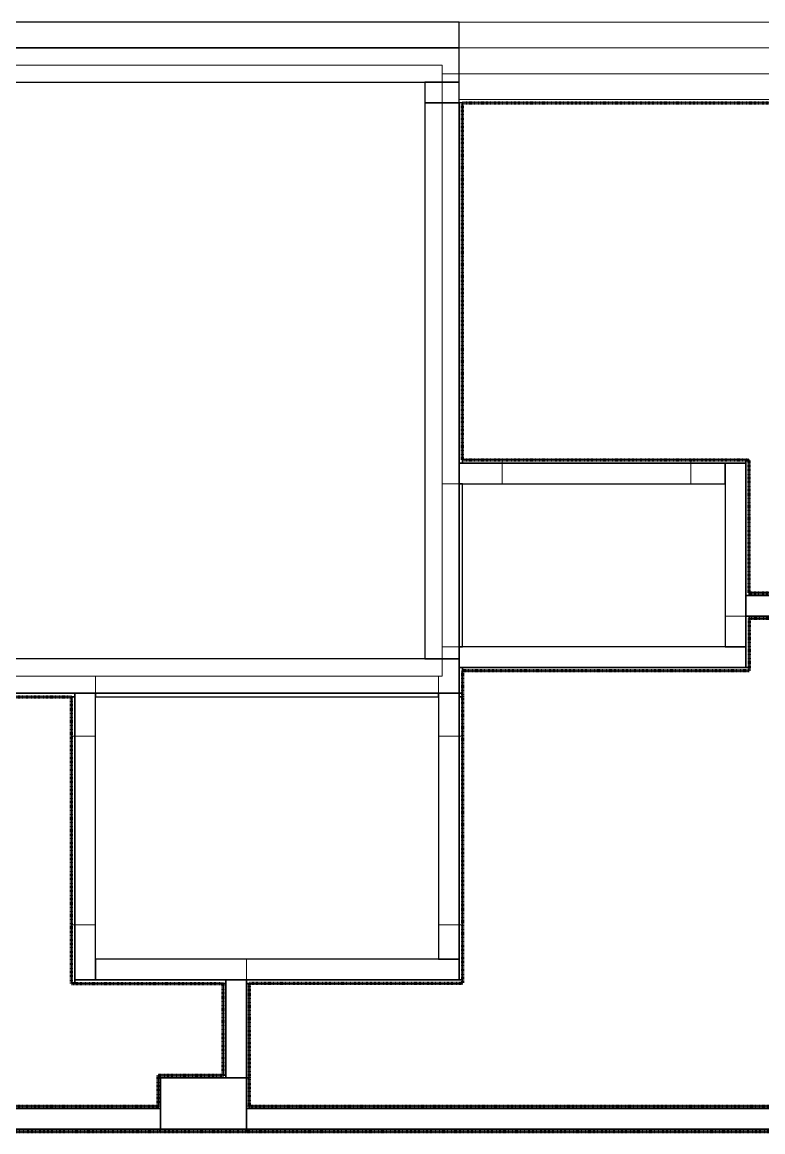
# Model space of a CAD drawing. Header units: millimetres. Extents: x -5300 to 98858, y -5196 to 93886.
# Drawn here: x 20443 to 24760, y 46335 to 52800 of the extents above; entities that cross this region are included whole.
import ezdxf

# ---------------------------------------------------------------- set-up
doc = ezdxf.new("R2010")
doc.units = ezdxf.units.MM
doc.linetypes.add('Штрих', pattern=[6.35, 3.175, -3.175])
doc.linetypes.add('Штрих_2_', pattern=[6.35, 3.175, -3.175])
for name, color, linetype, lineweight, true_color in [('_Разделитель помещений_', 4, 'Штрих', 70, 0x00ffff), ('Колонны', 7, 'Continuous', 18, 0x7f7f7f), ('Обобщенные модели', 7, 'Continuous', 18, 0x7f7f7f), ('Перекрытия', 7, 'Continuous', 18, 0x7f7f7f), ('Стены', 7, 'Continuous', 18, 0x7f7f7f), ('Стены разрез', 7, 'Continuous', 50, 0x7f7f7f)]:
    doc.layers.add(name, color=color, linetype=linetype, lineweight=lineweight, true_color=true_color)
doc.layers.add('Генплан', color=7, linetype='Continuous', lineweight=9)

# ---------------------------------------------------------------- blocks, each defined once
blk = doc.blocks.new('ПЕР-003 - ПЕР-003-240210-Подвал')
at = {"layer": 'Перекрытия', "color": 254, "true_color": 0xd4d4d4}
for p, q in [((58150, 52650), (15650, 52650)), ((15650, 52650), (58150, 52650))]:
    blk.add_line(p, q, dxfattribs=at)
blk = doc.blocks.new('СТ_ВОКОЛ-006 59883 - СТ_ВОКОЛ-006 2-242486-Подвал')
at = {"layer": 'Стены', "color": 254, "true_color": 0xd4d4d4}
blk.add_line((21250, 46350), (21750, 46350), dxfattribs=at)
blk = doc.blocks.new('СТ_ВОКОЛ-006 59883 - СТ_ВОКОЛ-006 59883-242483-Подвал')
at = {"layer": 'Стены', "color": 254, "true_color": 0xd4d4d4}
for p, q in [((21250, 46350), (21250, 46350)), ((21250, 46335), (21250, 46335)), ((21750, 46350), (21750, 46350)), ((21750, 46335), (21750, 46335))]:
    blk.add_line(p, q, dxfattribs=at)
at = {"layer": 'Стены разрез', "color": 254, "lineweight": 25, "true_color": 0xd4d4d4}
for p, q in [((21250, 46350), (21250, 46335)), ((21750, 46350), (21250, 46350)), ((21250, 46335), (21750, 46335)), ((21750, 46335), (21750, 46350))]:
    blk.add_line(p, q, dxfattribs=at)
blk.add_blockref('СТ_ВОКОЛ-006 59883 - СТ_ВОКОЛ-006 2-242486-Подвал', (0, 0))
blk = doc.blocks.new('СТ_ВОКОЛ-007 59991 - СТ_ВОКОЛ-007 2-242502-Подвал')
at = {"layer": 'Стены', "color": 254, "true_color": 0xd4d4d4}
blk.add_line((21750, 46350), (21750, 46650), dxfattribs=at)
blk = doc.blocks.new('СТ_ВОКОЛ-007 59991 - СТ_ВОКОЛ-007 59991-242499-Подвал')
at = {"layer": 'Стены', "color": 254, "true_color": 0xd4d4d4}
for p, q in [((21750, 46650), (21750, 46650)), ((21765, 46650), (21765, 46650)), ((21750, 46470), (21750, 46470)), ((21765, 46470), (21765, 46470))]:
    blk.add_line(p, q, dxfattribs=at)
at = {"layer": 'Стены разрез', "color": 254, "lineweight": 25, "true_color": 0xd4d4d4}
for p, q in [((21765, 46650), (21750, 46650)), ((21750, 46650), (21750, 46470)), ((21765, 46470), (21765, 46650)), ((21750, 46470), (21765, 46470))]:
    blk.add_line(p, q, dxfattribs=at)
blk.add_blockref('СТ_ВОКОЛ-007 59991 - СТ_ВОКОЛ-007 2-242502-Подвал', (0, 0))
blk = doc.blocks.new('СТ_ВОКОЛ-008 60104 - СТ_ВОКОЛ-008 2-242518-Подвал')
at = {"layer": 'Стены', "color": 254, "true_color": 0xd4d4d4}
blk.add_line((21750, 46650), (21250, 46650), dxfattribs=at)
blk = doc.blocks.new('СТ_ВОКОЛ-008 60104 - СТ_ВОКОЛ-008 60104-242515-Подвал')
at = {"layer": 'Стены', "color": 254, "true_color": 0xd4d4d4}
for p, q in [((21235, 46665), (21235, 46665)), ((21235, 46650), (21235, 46650)), ((21630, 46665), (21630, 46665)), ((21630, 46650), (21630, 46650))]:
    blk.add_line(p, q, dxfattribs=at)
at = {"layer": 'Стены разрез', "color": 254, "lineweight": 25, "true_color": 0xd4d4d4}
for p, q in [((21630, 46665), (21235, 46665)), ((21235, 46665), (21235, 46650)), ((21235, 46650), (21630, 46650)), ((21630, 46650), (21630, 46665))]:
    blk.add_line(p, q, dxfattribs=at)
blk.add_blockref('СТ_ВОКОЛ-008 60104 - СТ_ВОКОЛ-008 2-242518-Подвал', (0, 0))
blk = doc.blocks.new('СТ_ВОКОЛ-009 60217 - СТ_ВОКОЛ-009 2-242534-Подвал')
at = {"layer": 'Стены', "color": 254, "true_color": 0xd4d4d4}
blk.add_line((21250, 46650), (21250, 46350), dxfattribs=at)
blk = doc.blocks.new('СТ_ВОКОЛ-009 60217 - СТ_ВОКОЛ-009 60217-242531-Подвал')
at = {"layer": 'Стены', "color": 254, "true_color": 0xd4d4d4}
for p, q in [((21235, 46650), (21235, 46650)), ((21250, 46650), (21250, 46650)), ((21235, 46470), (21235, 46470)), ((21250, 46470), (21250, 46470))]:
    blk.add_line(p, q, dxfattribs=at)
at = {"layer": 'Стены разрез', "color": 254, "lineweight": 25, "true_color": 0xd4d4d4}
for p, q in [((21250, 46650), (21235, 46650)), ((21235, 46650), (21235, 46470)), ((21250, 46470), (21250, 46650)), ((21235, 46470), (21250, 46470))]:
    blk.add_line(p, q, dxfattribs=at)
blk.add_blockref('СТ_ВОКОЛ-009 60217 - СТ_ВОКОЛ-009 2-242534-Подвал', (0, 0))
blk = doc.blocks.new('СТН_ЛК-01 125573 - СТН_ЛК-01 2-245210-Подвал')
at = {"layer": 'Стены', "color": 254, "true_color": 0xd4d4d4}
blk.add_line((15800, 52550), (22890, 52550), dxfattribs=at)
blk = doc.blocks.new('СТН_ЛК-01 125573 - СТН_ЛК-01 125573-245207-Подвал')
at = {"layer": 'Стены', "color": 254, "true_color": 0xd4d4d4}
for p, q in [((15800, 52800), (15800, 52800)), ((22990, 52800), (22990, 52800)), ((15800, 52650), (15800, 52650)), ((15800, 52650), (15800, 52650)), ((22990, 52650), (22990, 52650)), ((22990, 52650), (22990, 52650)), ((15800, 52450), (15800, 52450)), ((22990, 52450), (22990, 52450))]:
    blk.add_line(p, q, dxfattribs=at)
at = {"layer": 'Стены разрез', "color": 254, "lineweight": 25, "true_color": 0xd4d4d4}
for p, q in [((22990, 52800), (15800, 52800)), ((15800, 52800), (15800, 52650)), ((22990, 52650), (22990, 52800)), ((22990, 52650), (15800, 52650)), ((15800, 52650), (15800, 52450)), ((15800, 52650), (22990, 52650)), ((22990, 52450), (22990, 52650)), ((15800, 52450), (22990, 52450))]:
    blk.add_line(p, q, dxfattribs=at)
blk.add_blockref('СТН_ЛК-01 125573 - СТН_ЛК-01 2-245210-Подвал', (0, 0))
blk = doc.blocks.new('СТВ_ЛК-01 125860 - СТВ_ЛК-01 2-245233-Подвал')
at = {"layer": 'Стены', "color": 254, "true_color": 0xd4d4d4}
blk.add_line((22890, 52330), (22890, 48990), dxfattribs=at)
blk = doc.blocks.new('СТВ_ЛК-01 125860 - СТВ_ЛК-01 125860-245230-Подвал')
at = {"layer": 'Стены', "color": 254, "true_color": 0xd4d4d4}
for p, q in [((22790, 52330), (22790, 52330)), ((22990, 52330), (22990, 52330)), ((22990, 52330), (22990, 52330)), ((23010, 52330), (23010, 52330)), ((22990, 50230), (22990, 50230)), ((23010, 50230), (23010, 50230)), ((22990, 50110), (22990, 50110)), ((23010, 50110), (23010, 50110)), ((22990, 49160), (22990, 49160)), ((23010, 49160), (23010, 49160)), ((22790, 49090), (22790, 49090)), ((22990, 49090), (22990, 49090)), ((22990, 49040), (22990, 49040)), ((23010, 49040), (23010, 49040)), ((22990, 48890), (22990, 48890)), ((23010, 48890), (23010, 48890))]:
    blk.add_line(p, q, dxfattribs=at)
at = {"layer": 'Стены разрез', "color": 254, "lineweight": 25, "true_color": 0xd4d4d4}
for p, q in [((22990, 52330), (22790, 52330)), ((22790, 52330), (22790, 49090)), ((22990, 49090), (22990, 52330)), ((23010, 52330), (22990, 52330)), ((22990, 52330), (22990, 50230)), ((23010, 50230), (23010, 52330)), ((22990, 50230), (23010, 50230)), ((22990, 50110), (22990, 49160)), ((23010, 50110), (22990, 50110)), ((23010, 49160), (23010, 50110)), ((22990, 49160), (23010, 49160)), ((22790, 49090), (22990, 49090)), ((22990, 49040), (22990, 48890)), ((23010, 49040), (22990, 49040)), ((23010, 48890), (23010, 49040)), ((22990, 48890), (23010, 48890))]:
    blk.add_line(p, q, dxfattribs=at)
blk.add_blockref('СТВ_ЛК-01 125860 - СТВ_ЛК-01 2-245233-Подвал', (0, 0))
blk = doc.blocks.new('СТВ_ЛК-02 126199 - СТВ_ЛК-02 2-245270-Подвал')
at = {"layer": 'Стены', "color": 254, "true_color": 0xd4d4d4}
blk.add_line((22890, 48990), (15450, 48990), dxfattribs=at)
blk = doc.blocks.new('СТВ_ЛК-02 126199 - СТВ_ЛК-02 126199-245267-Подвал')
at = {"layer": 'Стены', "color": 254, "true_color": 0xd4d4d4}
for p, q in [((15350, 49090), (15350, 49090)), ((22990, 49090), (22990, 49090)), ((15330, 48890), (15330, 48890)), ((15350, 48890), (15350, 48890)), ((17480, 48890), (17480, 48890)), ((17600, 48890), (17600, 48890)), ((20750, 48890), (20750, 48890)), ((20870, 48890), (20870, 48890)), ((22870, 48890), (22870, 48890)), ((22990, 48890), (22990, 48890)), ((22990, 48890), (22990, 48890)), ((23010, 48890), (23010, 48890)), ((15330, 48870), (15330, 48870)), ((17480, 48870), (17480, 48870)), ((17600, 48870), (17600, 48870)), ((20750, 48870), (20750, 48870)), ((20870, 48870), (20870, 48870)), ((22870, 48870), (22870, 48870)), ((22990, 48870), (22990, 48870)), ((23010, 48870), (23010, 48870))]:
    blk.add_line(p, q, dxfattribs=at)
at = {"layer": 'Стены разрез', "color": 254, "lineweight": 25, "true_color": 0xd4d4d4}
for p, q in [((15350, 49090), (15350, 48890)), ((22990, 49090), (15350, 49090)), ((22990, 48890), (22990, 49090)), ((17480, 48890), (15330, 48890)), ((15330, 48890), (15330, 48870)), ((15350, 48890), (22990, 48890)), ((17480, 48870), (17480, 48890)), ((20750, 48890), (17600, 48890)), ((17600, 48890), (17600, 48870)), ((20750, 48870), (20750, 48890)), ((22870, 48890), (20870, 48890)), ((20870, 48890), (20870, 48870)), ((22870, 48870), (22870, 48890)), ((23010, 48890), (22990, 48890)), ((22990, 48890), (22990, 48870)), ((23010, 48870), (23010, 48890)), ((15330, 48870), (17480, 48870)), ((17600, 48870), (20750, 48870)), ((20870, 48870), (22870, 48870)), ((22990, 48870), (23010, 48870))]:
    blk.add_line(p, q, dxfattribs=at)
blk.add_blockref('СТВ_ЛК-02 126199 - СТВ_ЛК-02 2-245270-Подвал', (0, 0))
blk = doc.blocks.new('СТН-03 127417 - СТН-03 2-245353-Подвал')
at = {"layer": 'Стены', "color": 254, "true_color": 0xd4d4d4}
blk.add_line((22890, 52500), (39000, 52500), dxfattribs=at)
blk = doc.blocks.new('СТН-03 127417 - СТН-03-245346-Подвал')
at = {"layer": 'Стены', "color": 254, "true_color": 0xd4d4d4}
for p, q in [((22990, 52800), (31849.999959, 52800)), ((22990, 52800), (22990, 52800)), ((22990, 52800), (38850, 52800)), ((22990, 52800), (38850, 52800)), ((22990, 52650), (22990, 52800)), ((22990, 52800), (22990, 52650)), ((22990, 52800), (22990, 52650)), ((22990, 52800), (22990, 52800)), ((38850, 52650), (22990, 52650)), ((22990, 52650), (22990, 52650)), ((22990, 52650), (31849.999959, 52650)), ((22990, 52650), (22990, 52650)), ((22990, 52650), (38850, 52650)), ((27250, 52650), (22990, 52650)), ((22990, 52650), (22990, 52650)), ((27250, 52650), (22990, 52650)), ((22990, 52650), (22990, 52350)), ((22990, 52650), (22990, 52650)), ((22990, 52650), (22990, 52350)), ((22990, 52350), (22990, 52650)), ((22990, 52650), (27250, 52650)), ((22990, 52350), (22990, 52350)), ((22990, 52350), (27250, 52350)), ((22990, 52350), (22990, 52350)), ((22990, 52350), (27250, 52350)), ((27250, 52350), (22990, 52350)), ((22990, 52350), (22990, 52350)), ((27350, 52350), (22990, 52350)), ((27350, 52350), (22990, 52350)), ((22990, 52350), (22990, 52330)), ((22990, 52350), (22990, 52350)), ((22990, 52350), (22990, 52330)), ((22990, 52330), (22990, 52350)), ((22990, 52350), (27350, 52350)), ((22990, 52330), (22990, 52330)), ((27350, 52330), (22990, 52330)), ((22990, 52330), (27350, 52330)), ((22990, 52330), (22990, 52330)), ((22990, 52330), (27350, 52330))]:
    blk.add_line(p, q, dxfattribs=at)
blk = doc.blocks.new('СТН-03 127417 - СТН-03 127417-245350-Подвал')
for name in ['СТН-03 127417 - СТН-03-245346-Подвал', 'СТН-03 127417 - СТН-03 2-245353-Подвал']:
    blk.add_blockref(name, (0, 0))
blk = doc.blocks.new('СТВ_ЛК-01 127529 - СТВ_ЛК-01 2-245362-Подвал')
at = {"layer": 'Стены', "color": 254, "true_color": 0xd4d4d4}
blk.add_line((22890, 52550), (22890, 52330), dxfattribs=at)
blk = doc.blocks.new('СТВ_ЛК-01 127529 - СТВ_ЛК-01 127529-245359-Подвал')
at = {"layer": 'Стены', "color": 254, "true_color": 0xd4d4d4}
for p, q in [((22790, 52450), (22790, 52450)), ((22990, 52450), (22990, 52450)), ((22790, 52330), (22790, 52330)), ((22990, 52330), (22990, 52330))]:
    blk.add_line(p, q, dxfattribs=at)
at = {"layer": 'Стены разрез', "color": 254, "lineweight": 25, "true_color": 0xd4d4d4}
for p, q in [((22990, 52450), (22790, 52450)), ((22790, 52450), (22790, 52330)), ((22990, 52330), (22990, 52450)), ((22790, 52330), (22990, 52330))]:
    blk.add_line(p, q, dxfattribs=at)
blk.add_blockref('СТВ_ЛК-01 127529 - СТВ_ЛК-01 2-245362-Подвал', (0, 0))
blk = doc.blocks.new('СТВ_Перегородка_Кирпич 168870 - СТВ_Перегородка_Кирпич 2-247374-Подвал')
at = {"layer": 'Стены', "color": 254, "true_color": 0xd4d4d4}
blk.add_line((22890, 49160), (24540, 49160), dxfattribs=at)
blk = doc.blocks.new('СТВ_Перегородка_Кирпич 168870 - СТВ_Перегородка_Кирпич 168870-247371-Подвал')
at = {"layer": 'Стены', "color": 254, "true_color": 0xd4d4d4}
for p, q in [((22990, 49160), (22990, 49160)), ((24660, 49160), (24660, 49160)), ((22990, 49040), (22990, 49040)), ((23010, 49040), (23010, 49040)), ((23010, 49020), (23010, 49020)), ((24660, 49040), (24660, 49040)), ((24680, 49040), (24680, 49040)), ((24680, 49020), (24680, 49020))]:
    blk.add_line(p, q, dxfattribs=at)
at = {"layer": 'Стены разрез', "color": 254, "lineweight": 25, "true_color": 0xd4d4d4}
for p, q in [((24660, 49160), (22990, 49160)), ((22990, 49160), (22990, 49040)), ((24660, 49040), (24660, 49160)), ((22990, 49040), (24660, 49040)), ((24680, 49040), (23010, 49040)), ((23010, 49040), (23010, 49020)), ((23010, 49020), (24680, 49020)), ((24680, 49020), (24680, 49040))]:
    blk.add_line(p, q, dxfattribs=at)
blk.add_blockref('СТВ_Перегородка_Кирпич 168870 - СТВ_Перегородка_Кирпич 2-247374-Подвал', (0, 0))
blk = doc.blocks.new('СТВ_Перегородка_Кирпич 169100 - СТВ_Перегородка_Кирпич 2-247397-Подвал')
at = {"layer": 'Стены', "color": 254, "true_color": 0xd4d4d4}
blk.add_line((24540, 49160), (24540, 50110), dxfattribs=at)
blk = doc.blocks.new('СТВ_Перегородка_Кирпич 169100 - СТВ_Перегородка_Кирпич 169100-247394-Подвал')
at = {"layer": 'Стены', "color": 254, "true_color": 0xd4d4d4}
for p, q in [((24660, 50250), (24660, 50250)), ((24680, 50250), (24680, 50250)), ((24540, 50230), (24540, 50230)), ((24660, 50230), (24660, 50230)), ((24660, 49460), (24660, 49460)), ((24680, 49460), (24680, 49460)), ((24660, 49340), (24660, 49340)), ((24680, 49340), (24680, 49340)), ((24540, 49160), (24540, 49160)), ((24660, 49160), (24660, 49160)), ((24660, 49040), (24660, 49040)), ((24680, 49040), (24680, 49040))]:
    blk.add_line(p, q, dxfattribs=at)
at = {"layer": 'Стены разрез', "color": 254, "lineweight": 25, "true_color": 0xd4d4d4}
for p, q in [((24680, 50250), (24660, 50250)), ((24660, 50250), (24660, 49460)), ((24680, 49460), (24680, 50250)), ((24660, 50230), (24540, 50230)), ((24540, 50230), (24540, 49160)), ((24660, 49160), (24660, 50230)), ((24660, 49460), (24680, 49460)), ((24660, 49340), (24660, 49040)), ((24680, 49340), (24660, 49340)), ((24680, 49040), (24680, 49340)), ((24540, 49160), (24660, 49160)), ((24660, 49040), (24680, 49040))]:
    blk.add_line(p, q, dxfattribs=at)
blk.add_blockref('СТВ_Перегородка_Кирпич 169100 - СТВ_Перегородка_Кирпич 2-247397-Подвал', (0, 0))
blk = doc.blocks.new('СТВ_Перегородка_Кирпич 169359 - СТВ_Перегородка_Кирпич 2-247427-Подвал')
at = {"layer": 'Стены', "color": 254, "true_color": 0xd4d4d4}
blk.add_line((24540, 50110), (22890, 50110), dxfattribs=at)
blk = doc.blocks.new('СТВ_Перегородка_Кирпич 169359 - СТВ_Перегородка_Кирпич 169359-247424-Подвал')
at = {"layer": 'Стены', "color": 254, "true_color": 0xd4d4d4}
for p, q in [((23010, 50250), (23010, 50250)), ((23240, 50250), (23240, 50250)), ((23240, 50250), (24340, 50250)), ((23240, 50230), (23240, 50250)), ((24340, 50250), (24340, 50250)), ((24340, 50230), (24340, 50250)), ((24660, 50250), (24660, 50250)), ((24540, 50230), (22990, 50230)), ((23010, 50230), (23010, 50230)), ((24340, 50230), (23240, 50230)), ((23240, 50230), (23240, 50230)), ((23240, 50230), (24340, 50230)), ((24340, 50230), (23240, 50230)), ((23240, 50110), (23240, 50230)), ((24340, 50230), (24340, 50230)), ((24340, 50110), (24340, 50230)), ((24660, 50230), (24660, 50230)), ((22990, 50110), (24540, 50110)), ((22990, 50110), (22990, 50110)), ((23240, 50110), (24340, 50110)), ((24340, 50110), (23240, 50110)), ((23240, 50110), (23240, 50110)), ((24340, 50110), (24340, 50110)), ((24540, 50110), (24540, 50110))]:
    blk.add_line(p, q, dxfattribs=at)
at = {"layer": 'Стены разрез', "color": 254, "lineweight": 25, "true_color": 0xd4d4d4}
for p, q in [((24660, 50250), (23010, 50250)), ((23010, 50250), (23010, 50230)), ((24660, 50230), (24660, 50250)), ((24540, 50230), (22990, 50230)), ((22990, 50230), (22990, 50110)), ((23010, 50230), (24660, 50230)), ((24540, 50110), (24540, 50230)), ((22990, 50110), (24540, 50110))]:
    blk.add_line(p, q, dxfattribs=at)
blk.add_blockref('СТВ_Перегородка_Кирпич 169359 - СТВ_Перегородка_Кирпич 2-247427-Подвал', (0, 0))
blk = doc.blocks.new('СТВ_Перегородка_Кирпич 169619 - СТВ_Перегородка_Кирпич 2-247459-Подвал')
at = {"layer": 'Стены', "color": 254, "true_color": 0xd4d4d4}
blk.add_line((20870, 48990), (20870, 47340), dxfattribs=at)
blk = doc.blocks.new('СТВ_Перегородка_Кирпич 169619 - СТВ_Перегородка_Кирпич 169619-247456-Подвал')
at = {"layer": 'Стены', "color": 254, "true_color": 0xd4d4d4}
for p, q in [((20750, 48890), (20750, 48890)), ((20870, 48890), (20870, 48890)), ((20730, 48870), (20730, 48870)), ((20750, 48870), (20750, 48870)), ((20750, 48640), (20730, 48640)), ((20730, 48640), (20730, 48640)), ((20730, 47540), (20730, 48640)), ((20750, 48640), (20750, 47540)), ((20750, 48640), (20750, 48640)), ((20870, 48640), (20750, 48640)), ((20750, 48640), (20750, 48640)), ((20750, 47540), (20750, 48640)), ((20870, 48640), (20870, 47540)), ((20870, 48640), (20870, 48640)), ((20730, 47540), (20750, 47540)), ((20730, 47540), (20730, 47540)), ((20750, 47540), (20750, 47540)), ((20750, 47540), (20870, 47540)), ((20750, 47540), (20750, 47540)), ((20870, 47540), (20870, 47540)), ((20730, 47200), (20730, 47200)), ((20750, 47220), (20750, 47220)), ((20750, 47200), (20750, 47200)), ((20870, 47220), (20870, 47220))]:
    blk.add_line(p, q, dxfattribs=at)
at = {"layer": 'Стены разрез', "color": 254, "lineweight": 25, "true_color": 0xd4d4d4}
for p, q in [((20870, 48890), (20750, 48890)), ((20750, 48890), (20750, 47220)), ((20870, 47220), (20870, 48890)), ((20750, 48870), (20730, 48870)), ((20730, 48870), (20730, 47200)), ((20750, 47200), (20750, 48870)), ((20730, 47200), (20750, 47200)), ((20750, 47220), (20870, 47220))]:
    blk.add_line(p, q, dxfattribs=at)
blk.add_blockref('СТВ_Перегородка_Кирпич 169619 - СТВ_Перегородка_Кирпич 2-247459-Подвал', (0, 0))
blk = doc.blocks.new('СТВ_Перегородка_Кирпич 169840 - СТВ_Перегородка_Кирпич 2-247490-Подвал')
at = {"layer": 'Стены', "color": 254, "true_color": 0xd4d4d4}
blk.add_line((20870, 47340), (22870, 47340), dxfattribs=at)
blk = doc.blocks.new('СТВ_Перегородка_Кирпич 169840 - СТВ_Перегородка_Кирпич 169840-247487-Подвал')
at = {"layer": 'Стены', "color": 254, "true_color": 0xd4d4d4}
for p, q in [((20870, 47340), (20870, 47340)), ((22990, 47340), (22990, 47340)), ((20750, 47220), (20750, 47220)), ((20750, 47200), (20750, 47200)), ((20870, 47220), (20870, 47220)), ((21630, 47220), (21630, 47220)), ((21630, 47200), (21630, 47200)), ((21750, 47220), (21750, 47220)), ((21750, 47200), (21750, 47200)), ((22990, 47220), (22990, 47220)), ((23010, 47220), (23010, 47220)), ((23010, 47200), (23010, 47200))]:
    blk.add_line(p, q, dxfattribs=at)
at = {"layer": 'Стены разрез', "color": 254, "lineweight": 25, "true_color": 0xd4d4d4}
for p, q in [((22990, 47340), (20870, 47340)), ((20870, 47340), (20870, 47220)), ((22990, 47220), (22990, 47340)), ((21630, 47220), (20750, 47220)), ((20750, 47220), (20750, 47200)), ((20750, 47200), (21630, 47200)), ((20870, 47220), (22990, 47220)), ((21630, 47200), (21630, 47220)), ((23010, 47220), (21750, 47220)), ((21750, 47220), (21750, 47200)), ((21750, 47200), (23010, 47200)), ((23010, 47200), (23010, 47220))]:
    blk.add_line(p, q, dxfattribs=at)
blk.add_blockref('СТВ_Перегородка_Кирпич 169840 - СТВ_Перегородка_Кирпич 2-247490-Подвал', (0, 0))
blk = doc.blocks.new('СТВ_Перегородка_Кирпич 170095 - СТВ_Перегородка_Кирпич 2-247520-Подвал')
at = {"layer": 'Стены', "color": 254, "true_color": 0xd4d4d4}
blk.add_line((22870, 47340), (22870, 48990), dxfattribs=at)
blk = doc.blocks.new('СТВ_Перегородка_Кирпич 170095 - СТВ_Перегородка_Кирпич 170095-247517-Подвал')
at = {"layer": 'Стены', "color": 254, "true_color": 0xd4d4d4}
for p, q in [((22870, 48890), (22870, 48890)), ((22990, 48890), (22990, 48890)), ((22990, 48870), (22990, 48870)), ((23010, 48870), (23010, 48870)), ((22990, 48640), (22870, 48640)), ((22870, 48640), (22870, 48640)), ((22870, 47540), (22870, 48640)), ((23010, 48640), (22990, 48640)), ((22990, 48640), (22990, 48640)), ((22990, 47540), (22990, 48640)), ((22990, 48640), (22990, 47540)), ((22990, 48640), (22990, 48640)), ((23010, 48640), (23010, 47540)), ((23010, 48640), (23010, 48640)), ((22870, 47540), (22990, 47540)), ((22870, 47540), (22870, 47540)), ((22990, 47540), (23010, 47540)), ((22990, 47540), (22990, 47540)), ((22990, 47540), (22990, 47540)), ((23010, 47540), (23010, 47540)), ((22870, 47340), (22870, 47340)), ((22990, 47340), (22990, 47340)), ((22990, 47220), (22990, 47220)), ((23010, 47220), (23010, 47220))]:
    blk.add_line(p, q, dxfattribs=at)
at = {"layer": 'Стены разрез', "color": 254, "lineweight": 25, "true_color": 0xd4d4d4}
for p, q in [((22990, 48890), (22870, 48890)), ((22870, 48890), (22870, 47340)), ((22990, 47340), (22990, 48890)), ((23010, 48870), (22990, 48870)), ((22990, 48870), (22990, 47220)), ((23010, 47220), (23010, 48870)), ((22870, 47340), (22990, 47340)), ((22990, 47220), (23010, 47220))]:
    blk.add_line(p, q, dxfattribs=at)
blk.add_blockref('СТВ_Перегородка_Кирпич 170095 - СТВ_Перегородка_Кирпич 2-247520-Подвал', (0, 0))
blk = doc.blocks.new('СТВ_Перегородка_Кирпич 170344 - СТВ_Перегородка_Кирпич 2-247552-Подвал')
at = {"layer": 'Стены', "color": 254, "true_color": 0xd4d4d4}
blk.add_line((21750, 46650), (21750, 47340), dxfattribs=at)
blk = doc.blocks.new('СТВ_Перегородка_Кирпич 170344 - СТВ_Перегородка_Кирпич 170344-247549-Подвал')
at = {"layer": 'Стены', "color": 254, "true_color": 0xd4d4d4}
for p, q in [((21615, 47200), (21615, 47200)), ((21630, 47220), (21630, 47220)), ((21630, 47200), (21630, 47200)), ((21750, 47220), (21750, 47220)), ((21750, 47200), (21750, 47200)), ((21765, 47200), (21765, 47200)), ((21615, 46665), (21630, 46665)), ((21615, 46650), (21615, 46665)), ((21615, 46665), (21615, 46665)), ((21615, 46650), (21630, 46650)), ((21615, 46650), (21615, 46650)), ((21630, 46665), (21630, 46665)), ((21630, 46665), (21630, 46650)), ((21630, 46650), (21630, 46650)), ((21630, 46650), (21630, 46650)), ((21750, 46650), (21750, 46650)), ((21750, 46650), (21750, 46650)), ((21765, 46650), (21765, 46650))]:
    blk.add_line(p, q, dxfattribs=at)
at = {"layer": 'Стены разрез', "color": 254, "lineweight": 25, "true_color": 0xd4d4d4}
for p, q in [((21630, 47200), (21615, 47200)), ((21615, 47200), (21615, 46665)), ((21750, 47220), (21630, 47220)), ((21630, 47220), (21630, 46650)), ((21630, 46665), (21630, 47200)), ((21750, 46650), (21750, 47220)), ((21765, 47200), (21750, 47200)), ((21750, 47200), (21750, 46650)), ((21765, 46650), (21765, 47200)), ((21615, 46665), (21630, 46665)), ((21630, 46650), (21750, 46650)), ((21750, 46650), (21765, 46650))]:
    blk.add_line(p, q, dxfattribs=at)
blk.add_blockref('СТВ_Перегородка_Кирпич 170344 - СТВ_Перегородка_Кирпич 2-247552-Подвал', (0, 0))
blk = doc.blocks.new('СТВ_Перегородка_Кирпич 170577 - СТВ_Перегородка_Кирпич 2-247584-Подвал')
at = {"layer": 'Стены', "color": 254, "true_color": 0xd4d4d4}
blk.add_line((24540, 49340), (27350, 49340), dxfattribs=at)
blk = doc.blocks.new('СТВ_Перегородка_Кирпич 170577 - СТВ_Перегородка_Кирпич 170577-247581-Подвал')
at = {"layer": 'Стены', "color": 254, "true_color": 0xd4d4d4}
for p, q in [((24660, 49460), (24660, 49460)), ((24680, 49475), (24680, 49475)), ((24680, 49460), (24680, 49460)), ((27335, 49475), (27335, 49475)), ((27335, 49460), (27335, 49460)), ((27350, 49460), (27350, 49460)), ((24660, 49340), (24660, 49340)), ((24680, 49340), (24680, 49340)), ((27335, 49340), (27335, 49340)), ((27350, 49340), (27350, 49340)), ((24680, 49325), (24680, 49325)), ((27335, 49325), (27335, 49325))]:
    blk.add_line(p, q, dxfattribs=at)
at = {"layer": 'Стены разрез', "color": 254, "lineweight": 25, "true_color": 0xd4d4d4}
for p, q in [((27350, 49460), (24660, 49460)), ((24660, 49460), (24660, 49340)), ((27335, 49475), (24680, 49475)), ((24680, 49475), (24680, 49460)), ((24680, 49460), (27335, 49460)), ((27335, 49460), (27335, 49475)), ((27350, 49340), (27350, 49460)), ((24660, 49340), (27350, 49340)), ((27335, 49340), (24680, 49340)), ((24680, 49340), (24680, 49325)), ((27335, 49325), (27335, 49340)), ((24680, 49325), (27335, 49325))]:
    blk.add_line(p, q, dxfattribs=at)
blk.add_blockref('СТВ_Перегородка_Кирпич 170577 - СТВ_Перегородка_Кирпич 2-247584-Подвал', (0, 0))
blk = doc.blocks.new('СТВ_Перегородка_Кирпич 170981 - СТВ_Перегородка_Кирпич 2-247614-Подвал')
at = {"layer": 'Стены', "color": 254, "true_color": 0xd4d4d4}
blk.add_line((21750, 46350), (27250, 46350), dxfattribs=at)
blk = doc.blocks.new('СТВ_Перегородка_Кирпич 170981 - СТВ_Перегородка_Кирпич 170981-247611-Подвал')
at = {"layer": 'Стены', "color": 254, "true_color": 0xd4d4d4}
for p, q in [((21750, 46485), (21750, 46485)), ((21750, 46485), (21765, 46485)), ((21750, 46470), (21750, 46485)), ((21765, 46485), (21765, 46485)), ((21765, 46470), (21765, 46485)), ((25230, 46485), (25230, 46485)), ((25230, 46485), (26330, 46485)), ((25230, 46470), (25230, 46485)), ((26330, 46485), (26330, 46485)), ((26330, 46470), (26330, 46485)), ((27235, 46485), (27235, 46485)), ((27235, 46485), (27250, 46485)), ((27235, 46470), (27235, 46485)), ((27250, 46485), (27250, 46485)), ((27250, 46470), (27250, 46485)), ((21750, 46470), (21750, 46470)), ((21765, 46470), (21750, 46470)), ((21750, 46470), (21750, 46470)), ((21765, 46470), (21765, 46470)), ((25230, 46470), (25230, 46470)), ((25230, 46470), (26330, 46470)), ((25230, 46350), (25230, 46470)), ((26330, 46470), (25230, 46470)), ((25230, 46470), (25230, 46470)), ((26330, 46470), (26330, 46470)), ((26330, 46350), (26330, 46470)), ((26330, 46470), (26330, 46470)), ((27250, 46470), (27235, 46470)), ((27235, 46470), (27235, 46470)), ((27250, 46470), (27250, 46470)), ((27250, 46470), (27250, 46470)), ((21750, 46350), (21750, 46350)), ((21750, 46350), (21750, 46350)), ((21750, 46335), (21750, 46335)), ((25230, 46350), (25230, 46350)), ((25230, 46350), (26330, 46350)), ((25230, 46335), (25230, 46350)), ((26330, 46350), (25230, 46350)), ((25230, 46350), (25230, 46350)), ((26330, 46335), (25230, 46335)), ((25230, 46335), (25230, 46335)), ((26330, 46350), (26330, 46350)), ((26330, 46335), (26330, 46350)), ((26330, 46350), (26330, 46350)), ((26330, 46335), (26330, 46335)), ((27250, 46350), (27250, 46350)), ((27250, 46350), (27250, 46350)), ((27250, 46335), (27250, 46335))]:
    blk.add_line(p, q, dxfattribs=at)
at = {"layer": 'Стены разрез', "color": 254, "lineweight": 25, "true_color": 0xd4d4d4}
for p, q in [((27235, 46485), (21765, 46485)), ((21765, 46485), (21765, 46470)), ((27235, 46470), (27235, 46485)), ((27250, 46470), (21750, 46470)), ((21750, 46470), (21750, 46350)), ((21765, 46470), (27235, 46470)), ((27250, 46350), (27250, 46470)), ((27250, 46350), (21750, 46350)), ((21750, 46350), (21750, 46335)), ((21750, 46350), (27250, 46350)), ((21750, 46335), (27250, 46335)), ((27250, 46335), (27250, 46350))]:
    blk.add_line(p, q, dxfattribs=at)
blk.add_blockref('СТВ_Перегородка_Кирпич 170981 - СТВ_Перегородка_Кирпич 2-247614-Подвал', (0, 0))
blk = doc.blocks.new('СТВ_Перегородка_Кирпич 171644 - СТВ_Перегородка_Кирпич 2-247667-Подвал')
at = {"layer": 'Стены', "color": 254, "true_color": 0xd4d4d4}
blk.add_line((15750, 46350), (21250, 46350), dxfattribs=at)
blk = doc.blocks.new('СТВ_Перегородка_Кирпич 171644 - СТВ_Перегородка_Кирпич 171644-247664-Подвал')
at = {"layer": 'Стены', "color": 254, "true_color": 0xd4d4d4}
for p, q in [((15750, 46485), (15750, 46485)), ((15750, 46485), (15765, 46485)), ((15750, 46470), (15750, 46485)), ((15765, 46485), (15765, 46485)), ((15765, 46470), (15765, 46485)), ((16000, 46485), (16000, 46485)), ((16000, 46485), (17100, 46485)), ((16000, 46470), (16000, 46485)), ((17100, 46485), (17100, 46485)), ((17100, 46470), (17100, 46485)), ((17480, 46485), (17480, 46485)), ((17600, 46485), (17600, 46485)), ((18550, 46485), (18550, 46485)), ((18550, 46485), (19650, 46485)), ((18550, 46470), (18550, 46485)), ((19650, 46485), (19650, 46485)), ((19650, 46470), (19650, 46485)), ((21235, 46485), (21235, 46485)), ((21235, 46485), (21250, 46485)), ((21235, 46470), (21235, 46485)), ((21250, 46485), (21250, 46485)), ((21250, 46470), (21250, 46485)), ((15750, 46470), (15750, 46470)), ((15765, 46470), (15750, 46470)), ((15750, 46470), (15750, 46470)), ((15765, 46470), (15765, 46470)), ((16000, 46470), (16000, 46470)), ((16000, 46470), (17100, 46470)), ((16000, 46350), (16000, 46470)), ((17100, 46470), (16000, 46470)), ((16000, 46470), (16000, 46470)), ((17100, 46470), (17100, 46470)), ((17100, 46350), (17100, 46470)), ((17100, 46470), (17100, 46470)), ((17480, 46470), (17480, 46470)), ((17600, 46470), (17600, 46470)), ((18550, 46470), (18550, 46470)), ((18550, 46470), (19650, 46470)), ((18550, 46350), (18550, 46470)), ((19650, 46470), (18550, 46470)), ((18550, 46470), (18550, 46470)), ((19650, 46470), (19650, 46470)), ((19650, 46350), (19650, 46470)), ((19650, 46470), (19650, 46470)), ((21250, 46470), (21235, 46470)), ((21235, 46470), (21235, 46470)), ((21250, 46470), (21250, 46470)), ((21250, 46470), (21250, 46470)), ((15750, 46350), (15750, 46350)), ((15750, 46350), (15750, 46350)), ((15750, 46335), (15750, 46335)), ((16000, 46350), (16000, 46350)), ((16000, 46350), (17100, 46350)), ((16000, 46335), (16000, 46350)), ((17100, 46350), (16000, 46350)), ((16000, 46350), (16000, 46350)), ((17100, 46335), (16000, 46335)), ((16000, 46335), (16000, 46335)), ((17100, 46350), (17100, 46350)), ((17100, 46335), (17100, 46350)), ((17100, 46350), (17100, 46350)), ((17100, 46335), (17100, 46335)), ((18550, 46350), (18550, 46350)), ((18550, 46350), (19650, 46350)), ((18550, 46335), (18550, 46350)), ((19650, 46350), (18550, 46350)), ((18550, 46350), (18550, 46350)), ((19650, 46335), (18550, 46335)), ((18550, 46335), (18550, 46335)), ((19650, 46350), (19650, 46350)), ((19650, 46335), (19650, 46350)), ((19650, 46350), (19650, 46350)), ((19650, 46335), (19650, 46335)), ((21250, 46350), (21250, 46350)), ((21250, 46350), (21250, 46350)), ((21250, 46335), (21250, 46335))]:
    blk.add_line(p, q, dxfattribs=at)
at = {"layer": 'Стены разрез', "color": 254, "lineweight": 25, "true_color": 0xd4d4d4}
for p, q in [((17480, 46485), (15765, 46485)), ((15765, 46485), (15765, 46470)), ((17480, 46470), (17480, 46485)), ((21235, 46485), (17600, 46485)), ((17600, 46485), (17600, 46470)), ((21235, 46470), (21235, 46485)), ((21250, 46470), (15750, 46470)), ((15750, 46470), (15750, 46350)), ((15765, 46470), (17480, 46470)), ((17600, 46470), (21235, 46470)), ((21250, 46350), (21250, 46470)), ((21250, 46350), (15750, 46350)), ((15750, 46350), (15750, 46335)), ((15750, 46350), (21250, 46350)), ((15750, 46335), (21250, 46335)), ((21250, 46335), (21250, 46350))]:
    blk.add_line(p, q, dxfattribs=at)
blk.add_blockref('СТВ_Перегородка_Кирпич 171644 - СТВ_Перегородка_Кирпич 2-247667-Подвал', (0, 0))
blk = doc.blocks.new('ПОТ-1_3_1 - ПОТ-1_3_1-249882-Подвал')
at = {"layer": 'Обобщенные модели', "color": 254, "true_color": 0xd4d4d4}
for p, q in [((20730, 48870), (17615, 48870)), ((17615, 48870), (17615, 46485)), ((17615, 46485), (17615, 48870)), ((17615, 48870), (20730, 48870)), ((17615, 48870), (17615, 48870)), ((20730, 47200), (20730, 48870)), ((20730, 48870), (20730, 47200)), ((20730, 48870), (20730, 48870)), ((21615, 47200), (20730, 47200)), ((20730, 47200), (21615, 47200)), ((20730, 47200), (20730, 47200)), ((21615, 46665), (21615, 47200)), ((21615, 47200), (21615, 46665)), ((21615, 47200), (21615, 47200)), ((21235, 46485), (21235, 46665)), ((21235, 46665), (21615, 46665)), ((21615, 46665), (21235, 46665)), ((21235, 46665), (21235, 46485)), ((21235, 46665), (21235, 46665)), ((21615, 46665), (21615, 46665)), ((17615, 46485), (21235, 46485)), ((21235, 46485), (17615, 46485)), ((17615, 46485), (17615, 46485)), ((21235, 46485), (21235, 46485))]:
    blk.add_line(p, q, dxfattribs=at)
blk = doc.blocks.new('ПОТ-1_3_1 244222 - ПОТ-1_3_1 244222-249901-Подвал')
at = {"layer": 'Обобщенные модели', "color": 254, "true_color": 0xd4d4d4}
for p, q in [((27335, 49325), (24680, 49325)), ((24680, 49325), (24680, 49020)), ((24680, 49020), (24680, 49325)), ((24680, 49325), (27335, 49325)), ((24680, 49325), (24680, 49325)), ((27335, 46665), (27335, 49325)), ((27335, 49325), (27335, 46665)), ((27335, 49325), (27335, 49325)), ((24680, 49020), (23010, 49020)), ((23010, 49020), (23010, 47200)), ((23010, 47200), (23010, 49020)), ((23010, 49020), (24680, 49020)), ((23010, 49020), (23010, 49020)), ((24680, 49020), (24680, 49020)), ((23010, 47200), (21765, 47200)), ((21765, 47200), (21765, 46485)), ((21765, 46485), (21765, 47200)), ((21765, 47200), (23010, 47200)), ((21765, 47200), (21765, 47200)), ((23010, 47200), (23010, 47200)), ((27235, 46650), (27235, 46665)), ((27235, 46665), (27335, 46665)), ((27335, 46665), (27235, 46665)), ((27235, 46665), (27235, 46650)), ((27235, 46665), (27235, 46665)), ((27235, 46485), (27235, 46650)), ((27235, 46650), (27235, 46485)), ((27335, 46665), (27335, 46665)), ((21765, 46485), (27235, 46485)), ((27235, 46485), (21765, 46485)), ((21765, 46485), (21765, 46485)), ((27235, 46485), (27235, 46485))]:
    blk.add_line(p, q, dxfattribs=at)
blk = doc.blocks.new('ПОТ-1_3_1 244299 - ПОТ-1_3_1 244299-249922-Подвал')
at = {"layer": 'Обобщенные модели', "color": 254, "true_color": 0xd4d4d4}
for p, q in [((27335, 52330), (23010, 52330)), ((23010, 52330), (23010, 50250)), ((23010, 50250), (23010, 52330)), ((23010, 52330), (27335, 52330)), ((23010, 52330), (23010, 52330)), ((27335, 49475), (27335, 52330)), ((27335, 52330), (27335, 49475)), ((27335, 52330), (27335, 52330)), ((23010, 50250), (24680, 50250)), ((24680, 50250), (23010, 50250)), ((23010, 50250), (23010, 50250)), ((24680, 50250), (24680, 49475)), ((24680, 49475), (24680, 50250)), ((24680, 50250), (24680, 50250)), ((24680, 49475), (27335, 49475)), ((27335, 49475), (24680, 49475)), ((24680, 49475), (24680, 49475)), ((27335, 49475), (27335, 49475))]:
    blk.add_line(p, q, dxfattribs=at)
blk = doc.blocks.new('Местность - Местность-379060-Подвал')
at = {"layer": 'Генплан', "color": 253, "true_color": 0xaaaaaa}
for p, q in [((15800, 52800), (21500, 52800)), ((15800, 52800), (21500, 52800)), ((21500, 52800), (15800, 52800)), ((21500, 52800), (21500, 52800)), ((21500, 52800), (38700, 52800)), ((21500, 52800), (38700, 52800)), ((21500, 52800), (21500, 52800)), ((38700, 52800), (21500, 52800))]:
    blk.add_line(p, q, dxfattribs=at)
blk = doc.blocks.new('Местность - Местность-379064-Подвал')
blk.add_blockref('Местность - Местность-379060-Подвал', (0, 0))
blk = doc.blocks.new('КОЛ-004 500х300 500 x 300 59762 - КОЛ-004 500х300 500 x 300 59762-384831-Подвал')
at = {"layer": 'Колонны', "color": 254, "lineweight": 25, "true_color": 0xd4d4d4}
for p, q in [((250, 150), (-250, 150)), ((-250, 150), (-250, -150)), ((250, -150), (250, 150)), ((-250, -150), (250, -150))]:
    blk.add_line(p, q, dxfattribs=at)
at = {"layer": 'Колонны', "color": 254, "true_color": 0xd4d4d4}
for p, q in [((-250, 150), (-250, 150)), ((250, 150), (250, 150)), ((-250, -150), (-250, -150)), ((250, -150), (250, -150))]:
    blk.add_line(p, q, dxfattribs=at)

msp = doc.modelspace()

# ---------------------------------------------------------------- linework, layer by layer
at = {"layer": '_Разделитель помещений_', "color": 131, "linetype": 'Штрих_2_', "true_color": 0xaaffff}
for p, q in [((23010, 52330), (27335, 52330)), ((23010, 50250), (23010, 52330)), ((23010, 50250), (24680, 50250)), ((24680, 49475), (24680, 50250)), ((24680, 49475), (27335, 49475)), ((27335, 49325), (24680, 49325)), ((24680, 49325), (24680, 49020)), ((24680, 49020), (23010, 49020)), ((23010, 49020), (23010, 48870)), ((17615, 48870), (20730, 48870)), ((20730, 47200), (20730, 48870)), ((23010, 48870), (23010, 47200)), ((20730, 47200), (21615, 47200)), ((21615, 46665), (21615, 47200)), ((23010, 47200), (21765, 47200)), ((21765, 47200), (21765, 46650)), ((21235, 46665), (21615, 46665)), ((21235, 46485), (21235, 46665)), ((21765, 46650), (21765, 46485)), ((17615, 46485), (21235, 46485)), ((21765, 46485), (27235, 46485)), ((21250, 46335), (15750, 46335)), ((21750, 46335), (21250, 46335)), ((27250, 46335), (21750, 46335))]:
    msp.add_line(p, q, dxfattribs=at)
at = {"layer": 'Перекрытия', "color": 254, "true_color": 0xd4d4d4}
for p, q in [((15650, 52650), (58150, 52650)), ((58150, 52650), (15650, 52650))]:
    msp.add_line(p, q, dxfattribs=at)

# ---------------------------------------------------------------- block references
at = {"layer": 'Генплан', "color": 253, "true_color": 0xaaaaaa}
msp.add_blockref('Местность - Местность-379064-Подвал', (0, 0), dxfattribs=at)
at = {"layer": 'Колонны', "color": 254, "true_color": 0xd4d4d4}
msp.add_blockref('КОЛ-004 500х300 500 x 300 59762 - КОЛ-004 500х300 500 x 300 59762-384831-Подвал', (21500, 46500), dxfattribs=at)
at = {"layer": 'Обобщенные модели', "color": 254, "true_color": 0xd4d4d4}
for name in ['ПОТ-1_3_1 244299 - ПОТ-1_3_1 244299-249922-Подвал', 'ПОТ-1_3_1 244222 - ПОТ-1_3_1 244222-249901-Подвал', 'ПОТ-1_3_1 - ПОТ-1_3_1-249882-Подвал']:
    msp.add_blockref(name, (0, 0), dxfattribs=at)
at = {"layer": 'Перекрытия', "color": 254, "true_color": 0xd4d4d4}
msp.add_blockref('ПЕР-003 - ПЕР-003-240210-Подвал', (0, 0), dxfattribs=at)
at = {"layer": 'Стены', "color": 254, "true_color": 0xd4d4d4}
for name in ['СТН_ЛК-01 125573 - СТН_ЛК-01 125573-245207-Подвал', 'СТН-03 127417 - СТН-03 127417-245350-Подвал', 'СТВ_ЛК-01 127529 - СТВ_ЛК-01 127529-245359-Подвал', 'СТВ_ЛК-01 125860 - СТВ_ЛК-01 125860-245230-Подвал', 'СТВ_Перегородка_Кирпич 169359 - СТВ_Перегородка_Кирпич 169359-247424-Подвал', 'СТВ_Перегородка_Кирпич 169100 - СТВ_Перегородка_Кирпич 169100-247394-Подвал', 'СТВ_Перегородка_Кирпич 170577 - СТВ_Перегородка_Кирпич 170577-247581-Подвал', 'СТВ_Перегородка_Кирпич 168870 - СТВ_Перегородка_Кирпич 168870-247371-Подвал', 'СТВ_ЛК-02 126199 - СТВ_ЛК-02 126199-245267-Подвал', 'СТВ_Перегородка_Кирпич 169619 - СТВ_Перегородка_Кирпич 169619-247456-Подвал', 'СТВ_Перегородка_Кирпич 170095 - СТВ_Перегородка_Кирпич 170095-247517-Подвал', 'СТВ_Перегородка_Кирпич 169840 - СТВ_Перегородка_Кирпич 169840-247487-Подвал', 'СТВ_Перегородка_Кирпич 170344 - СТВ_Перегородка_Кирпич 170344-247549-Подвал', 'СТ_ВОКОЛ-008 60104 - СТ_ВОКОЛ-008 60104-242515-Подвал', 'СТ_ВОКОЛ-009 60217 - СТ_ВОКОЛ-009 60217-242531-Подвал', 'СТ_ВОКОЛ-007 59991 - СТ_ВОКОЛ-007 59991-242499-Подвал', 'СТВ_Перегородка_Кирпич 171644 - СТВ_Перегородка_Кирпич 171644-247664-Подвал', 'СТВ_Перегородка_Кирпич 170981 - СТВ_Перегородка_Кирпич 170981-247611-Подвал', 'СТ_ВОКОЛ-006 59883 - СТ_ВОКОЛ-006 59883-242483-Подвал']:
    msp.add_blockref(name, (0, 0), dxfattribs=at)

doc.saveas('drawing.dxf')
